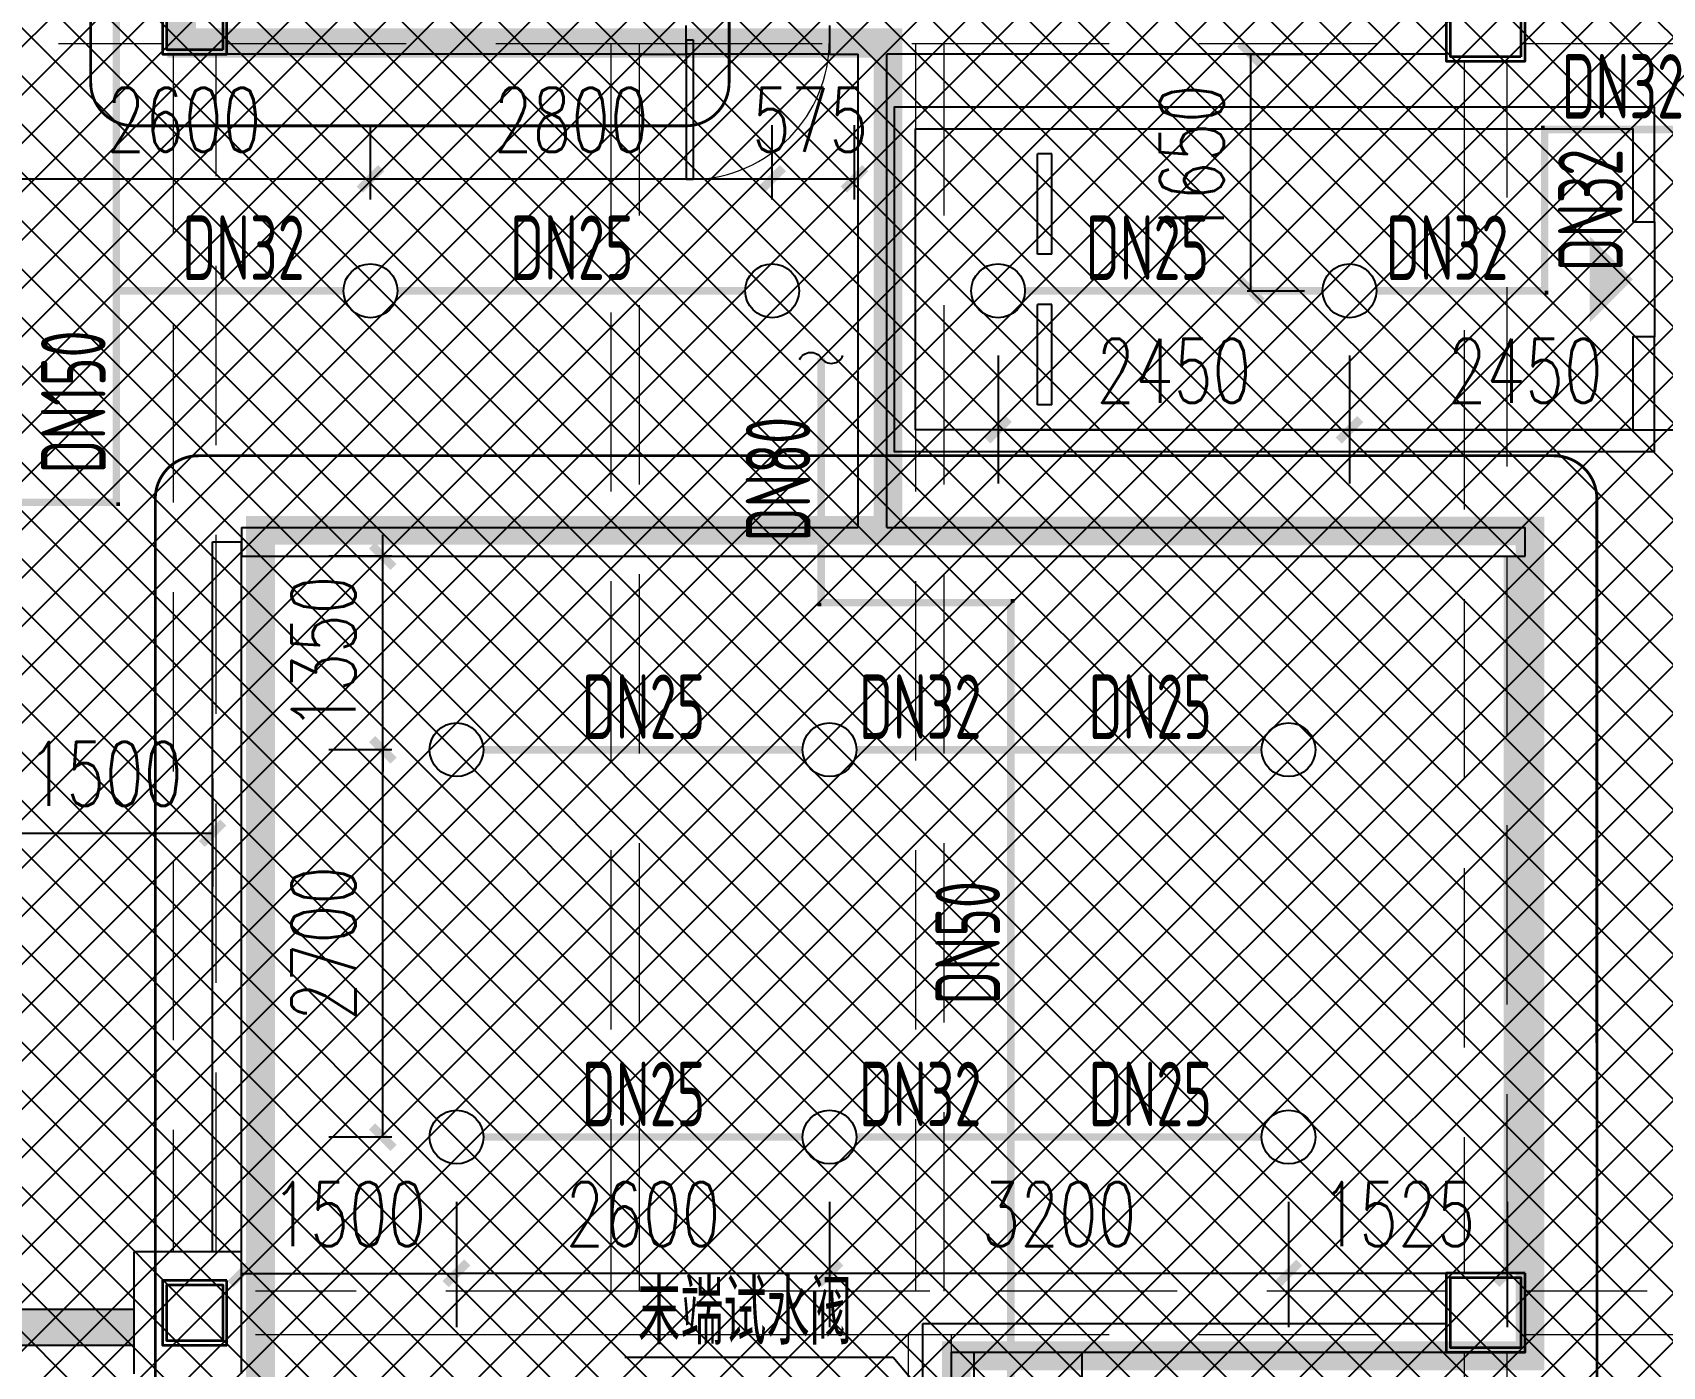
# Model space of a CAD drawing. Extents: x 6824721 to 16538177, y 2478193 to 6665639.
# Drawn here: x 8765734 to 8777095, y 2864327 to 2873626 of the extents above; entities that cross this region are included whole.
import ezdxf

# ---------------------------------------------------------------- set-up
doc = ezdxf.new("R2010")
doc.units = 0
doc.header["$LTSCALE"] = 10
doc.linetypes.add('DASH', pattern=[0.35, 0.25, -0.1])
doc.linetypes.add('短虚线', pattern=[187.5, 125, -62.5])
for name, color, linetype in [('0-wo', 8, 'Continuous'), ('00-停车位', 67, 'Continuous'), ('W-DIM_喷淋', 3, 'Continuous'), ('W-EQUIP_喷头', 7, 'Continuous'), ('W-EQUIP_喷淋', 7, 'Continuous'), ('W-PIPE-喷淋中', 6, 'Continuous'), ('W-TEXT_喷淋', 7, 'Continuous'), ('W-TWT_DIM', 3, 'Continuous'), ('WALL', 9, 'Continuous'), ('集水坑', 4, 'Continuous')]:
    doc.layers.add(name, color=color, linetype=linetype)
doc.layers.add('钢梁', color=141, linetype='Continuous', lineweight=18)
doc.styles.add('8B2_02', font='tssdeng.shx', dxfattribs={"width": 0.7, "bigfont": 'TSSDCHN.shx'})
doc.styles.add('_TCH_DIM_T3', font='SIMPLEX', dxfattribs={"width": 0.705882, "bigfont": 'GBCBIG'})
doc.styles.add('_TWT_PIPEDN', font='TSSDENG', dxfattribs={"width": 0.8, "height": 3.5, "bigfont": 'TSSDCHN'})
doc.dimstyles.new('_TWT_ARCH&&150', dxfattribs={"dimtxt": 446.25, "dimasz": 150, "dimexe": 375, "dimexo": 450, "dimgap": 189.375, "dimtad": 1, "dimdec": 0, "dimzin": 0, "dimdsep": 46, "dimtxsty": '_TCH_DIM_T3', "dimblk": 'ARCHTICK', "dimcen": 0.09, "dimclrt": 7, "dimazin": 2, "dimtfac": 1, "dimtdec": 0, "dimtix": 1, "dimtmove": 2, "dimatfit": 3, "dimfxl": 0, "dimtolj": 1, "dimtzin": 0, "dimarcsym": 0})

# ---------------------------------------------------------------- blocks, each defined once
blk = doc.blocks.new('车位2400x5300')
at = {"layer": '00-停车位', "color": 251}
for p, q in [((-875, -1000), (-175, -1000)), ((-875, -1100), (-875, -1000)), ((-175, -1100), (-175, -1000)), ((175, -1000), (875, -1000)), ((175, -1100), (175, -1000)), ((875, -1100), (875, -1000)), ((-875, -1100), (-175, -1100)), ((175, -1100), (875, -1100)), ((400, -5300), (-400, -5300))]:
    blk.add_line(p, q, dxfattribs=at)
blk.add_lwpolyline([(400, -5150), (400, -5300), (1200, -5300), (1200, 0), (-1200, 0), (-1200, -5300), (-400, -5300), (-400, -5150), (-1050, -5150), (-1050, -150), (1050, -150), (1050, -5150), (400, -5150)], dxfattribs=at)
blk.add_lwpolyline([(0, -5150, 0, 600, 0), (0, -4850, 600, 600, 0)], format="xyseb", dxfattribs=at)
blk = doc.blocks.new('$DorLib2D$00000001')
for p, q in [((0.45, 0.975), (0.5, 0.975)), ((0.45, 0), (0.45, 0.975)), ((0.5, 0), (0.5, 0.975)), ((0.5, 0), (0.45, 0))]:
    blk.add_line(p, q)
at = {"lineweight": 13}
blk.add_arc((0.475, 0), 0.975, 91.4693, 180, dxfattribs=at)
blk = doc.blocks.new('$DorLib2D$00000213')
at = {"color": 0, "linetype": 'DASH', "const_width": 0.02}
blk.add_lwpolyline([(0.5, 0), (-0.5, 0)], dxfattribs=at)
blk = doc.blocks.new('jkytk')
at = {"layer": 'WALL', "color": 1, "const_width": 200}
for points in [[(8461089, 2819747), (8461089, 2837097), (8461389, 2837097), (8461389, 2845897), (8461939, 2845897), (8461939, 2854897), (8466789, 2854897), (8466789, 2873047), (8470789, 2873047), (8470788, 2878797), (8466314, 2878797), (8466314, 2882197), (8461389, 2882197), (8461389, 2891147), (8463239, 2891147), (8463239, 2900447), (8461422, 2900447), (8461422, 2902952), (8466214, 2902952), (8466214, 2927322), (8499413, 2927322)], [(8425389, 2846002), (8430814, 2846002), (8430814, 2833302), (8454814, 2833302), (8454814, 2837102), (8461389, 2837102), (8461389, 2845902), (8461939, 2845902), (8461939, 2878802), (8466314, 2878802), (8466314, 2882202), (8461389, 2882202), (8461389, 2891152), (8461514, 2891152), (8461514, 2898727)]]:
    blk.add_lwpolyline(points, dxfattribs=at)
blk = doc.blocks.new('LIANGMOBAN')
at = {"layer": '钢梁', "color": 8, "linetype": '短虚线', "lineweight": 18}
for p, q in [((1890816, 159578), (1897166, 159578)), ((1897616, 159578), (1900391, 159578)), ((1900291, 159578), (1900291, 150878)), ((1900391, 159578), (1900516, 159578)), ((1900491, 150878), (1900491, 159578)), ((1900516, 159578), (1902516, 159578)), ((1902416, 159578), (1902416, 150878)), ((1902516, 159578), (1906116, 159578)), ((1902616, 150878), (1902616, 159578)), ((1906666, 159578), (1909391, 159578)), ((1897241, 159503), (1897241, 151153)), ((1897541, 151153), (1897541, 159503)), ((1906241, 159453), (1906241, 151003)), ((1906541, 151003), (1906541, 159453)), ((1900391, 150878), (1897816, 150878)), ((1902516, 150878), (1900391, 150878)), ((1906116, 150878), (1902516, 150878)), ((1909391, 150878), (1906666, 150878)), ((1902516, 150578), (1906116, 150578)), ((1902666, 141928), (1902666, 150578)), ((1906666, 150578), (1909391, 150578)), ((1906241, 150453), (1906241, 142003)), ((1906541, 142003), (1906541, 150453))]:
    blk.add_line(p, q, dxfattribs=at)
at = {"layer": '钢梁', "color": 8, "lineweight": 18}
for p, q in [((1897816, 150578), (1900391, 150578)), ((1900391, 150578), (1902516, 150578)), ((1902366, 150578), (1902366, 141728))]:
    blk.add_line(p, q, dxfattribs=at)
blk = doc.blocks.new('_ArchTick')
at = {"color": 0, "linetype": 'ByBlock', "const_width": 0.4}
blk.add_lwpolyline([(-0.5, -0.5), (0.5, 0.5)], dxfattribs=at)
blk = doc.blocks.new('*D373')
at = {"layer": 'Defpoints', "color": 0, "transparency": 16777216}
for p in [(8765489, 2868876), (8766989, 2868876), (8766989, 2868045)]:
    blk.add_point(p, dxfattribs=at)
at = {"layer": 'W-TWT_DIM', "color": 0, "lineweight": -2, "transparency": 16777216}
for p, q in [((8765489, 2868426), (8765489, 2867670)), ((8766989, 2868426), (8766989, 2867670)), ((8765489, 2868045), (8766989, 2868045))]:
    blk.add_line(p, q, dxfattribs=at)
at = {"layer": 'W-TWT_DIM', "color": 0, "lineweight": -2, "transparency": 16777216, "xscale": 150, "yscale": 150, "zscale": 150, "rotation": 180}
blk.add_blockref('_ArchTick', (8765489, 2868045), dxfattribs=at)
at = {"layer": 'W-TWT_DIM', "color": 0, "lineweight": -2, "transparency": 16777216, "xscale": 150, "yscale": 150, "zscale": 150}
blk.add_blockref('_ArchTick', (8766989, 2868045), dxfattribs=at)
at = {"layer": 'W-TWT_DIM', "color": 7, "transparency": 16777216, "insert": (8766239, 2868458), "char_height": 446.2, "attachment_point": 5, "style": '_TCH_DIM_T3'}
blk.add_mtext('\\A1;1500', dxfattribs=at)
blk = doc.blocks.new('*D480')
at = {"layer": 'Defpoints', "color": 0, "transparency": 16777216}
for p in [(8768175, 2869976), (8768689, 2869976), (8768689, 2868626)]:
    blk.add_point(p, dxfattribs=at)
at = {"layer": 'W-DIM_喷淋', "color": 0, "lineweight": -2, "transparency": 16777216}
for p, q in [((8768175, 2869976), (8768175, 2870126)), ((8768239, 2869976), (8767800, 2869976)), ((8768175, 2868626), (8768175, 2869976)), ((8768239, 2868626), (8767800, 2868626)), ((8768175, 2868626), (8768175, 2868476))]:
    blk.add_line(p, q, dxfattribs=at)
at = {"layer": 'W-DIM_喷淋', "color": 0, "lineweight": -2, "transparency": 16777216, "xscale": 150, "yscale": 150, "zscale": 150}
for p, rotation in [((8768175, 2869976), 270), ((8768175, 2868626), 90)]:
    blk.add_blockref('_ArchTick', p, dxfattribs=dict(at, rotation=rotation))
at = {"layer": 'W-DIM_喷淋', "color": 7, "transparency": 16777216, "insert": (8767762, 2869301), "char_height": 446.2, "attachment_point": 5, "rotation": 90, "style": '_TCH_DIM_T3'}
blk.add_mtext('\\A1;1350', dxfattribs=at)
blk = doc.blocks.new('*D481')
at = {"layer": 'Defpoints', "color": 0, "transparency": 16777216}
for p in [(8768175, 2868626), (8768689, 2868626), (8768689, 2865926)]:
    blk.add_point(p, dxfattribs=at)
at = {"layer": 'W-DIM_喷淋', "color": 0, "lineweight": -2, "transparency": 16777216}
for p, q in [((8768239, 2868626), (8767800, 2868626)), ((8768175, 2865926), (8768175, 2868626)), ((8768239, 2865926), (8767800, 2865926))]:
    blk.add_line(p, q, dxfattribs=at)
at = {"layer": 'W-DIM_喷淋', "color": 0, "lineweight": -2, "transparency": 16777216, "xscale": 150, "yscale": 150, "zscale": 150}
for p, rotation in [((8768175, 2868626), 90), ((8768175, 2865926), 270)]:
    blk.add_blockref('_ArchTick', p, dxfattribs=dict(at, rotation=rotation))
at = {"layer": 'W-DIM_喷淋', "color": 7, "transparency": 16777216, "insert": (8767762, 2867276), "char_height": 446.2, "attachment_point": 5, "rotation": 90, "style": '_TCH_DIM_T3'}
blk.add_mtext('\\A1;2700', dxfattribs=at)
blk = doc.blocks.new('*D482')
at = {"layer": 'Defpoints', "color": 0, "transparency": 16777216}
for p in [(8767189, 2865926), (8768689, 2865926), (8768689, 2864976)]:
    blk.add_point(p, dxfattribs=at)
at = {"layer": 'W-DIM_喷淋', "color": 0, "lineweight": -2, "transparency": 16777216}
for p, q in [((8767189, 2865476), (8767189, 2864601)), ((8768689, 2865476), (8768689, 2864601)), ((8767189, 2864976), (8768689, 2864976))]:
    blk.add_line(p, q, dxfattribs=at)
at = {"layer": 'W-DIM_喷淋', "color": 0, "lineweight": -2, "transparency": 16777216, "xscale": 150, "yscale": 150, "zscale": 150, "rotation": 180}
blk.add_blockref('_ArchTick', (8767189, 2864976), dxfattribs=at)
at = {"layer": 'W-DIM_喷淋', "color": 0, "lineweight": -2, "transparency": 16777216, "xscale": 150, "yscale": 150, "zscale": 150}
blk.add_blockref('_ArchTick', (8768689, 2864976), dxfattribs=at)
at = {"layer": 'W-DIM_喷淋', "color": 7, "transparency": 16777216, "insert": (8767939, 2865389), "char_height": 446.2, "attachment_point": 5, "style": '_TCH_DIM_T3'}
blk.add_mtext('\\A1;1500', dxfattribs=at)
blk = doc.blocks.new('*D483')
at = {"layer": 'Defpoints', "color": 0, "transparency": 16777216}
for p in [(8768689, 2865926), (8771289, 2865926), (8771289, 2864977)]:
    blk.add_point(p, dxfattribs=at)
at = {"layer": 'W-DIM_喷淋', "color": 0, "lineweight": -2, "transparency": 16777216}
for p, q in [((8768689, 2865476), (8768689, 2864602)), ((8771289, 2865476), (8771289, 2864602)), ((8768689, 2864977), (8771289, 2864977))]:
    blk.add_line(p, q, dxfattribs=at)
at = {"layer": 'W-DIM_喷淋', "color": 0, "lineweight": -2, "transparency": 16777216, "xscale": 150, "yscale": 150, "zscale": 150, "rotation": 180}
blk.add_blockref('_ArchTick', (8768689, 2864977), dxfattribs=at)
at = {"layer": 'W-DIM_喷淋', "color": 0, "lineweight": -2, "transparency": 16777216, "xscale": 150, "yscale": 150, "zscale": 150}
blk.add_blockref('_ArchTick', (8771289, 2864977), dxfattribs=at)
at = {"layer": 'W-DIM_喷淋', "color": 7, "transparency": 16777216, "insert": (8769989, 2865389), "char_height": 446.2, "attachment_point": 5, "style": '_TCH_DIM_T3'}
blk.add_mtext('\\A1;2600', dxfattribs=at)
blk = doc.blocks.new('*D484')
at = {"layer": 'Defpoints', "color": 0, "transparency": 16777216}
for p in [(8771289, 2865926), (8774489, 2865926), (8774489, 2864977)]:
    blk.add_point(p, dxfattribs=at)
at = {"layer": 'W-DIM_喷淋', "color": 0, "lineweight": -2, "transparency": 16777216}
for p, q in [((8771289, 2865476), (8771289, 2864602)), ((8774489, 2865476), (8774489, 2864602)), ((8771289, 2864977), (8774489, 2864977))]:
    blk.add_line(p, q, dxfattribs=at)
at = {"layer": 'W-DIM_喷淋', "color": 0, "lineweight": -2, "transparency": 16777216, "xscale": 150, "yscale": 150, "zscale": 150, "rotation": 180}
blk.add_blockref('_ArchTick', (8771289, 2864977), dxfattribs=at)
at = {"layer": 'W-DIM_喷淋', "color": 0, "lineweight": -2, "transparency": 16777216, "xscale": 150, "yscale": 150, "zscale": 150}
blk.add_blockref('_ArchTick', (8774489, 2864977), dxfattribs=at)
at = {"layer": 'W-DIM_喷淋', "color": 7, "transparency": 16777216, "insert": (8772889, 2865389), "char_height": 446.2, "attachment_point": 5, "style": '_TCH_DIM_T3'}
blk.add_mtext('\\A1;3200', dxfattribs=at)
blk = doc.blocks.new('*D485')
at = {"layer": 'Defpoints', "color": 0, "transparency": 16777216}
for p in [(8774489, 2865926), (8776014, 2865926), (8776014, 2864977)]:
    blk.add_point(p, dxfattribs=at)
at = {"layer": 'W-DIM_喷淋', "color": 0, "lineweight": -2, "transparency": 16777216}
for p, q in [((8774489, 2865476), (8774489, 2864602)), ((8776014, 2865476), (8776014, 2864602)), ((8774489, 2864977), (8776014, 2864977))]:
    blk.add_line(p, q, dxfattribs=at)
at = {"layer": 'W-DIM_喷淋', "color": 0, "lineweight": -2, "transparency": 16777216, "xscale": 150, "yscale": 150, "zscale": 150, "rotation": 180}
blk.add_blockref('_ArchTick', (8774489, 2864977), dxfattribs=at)
at = {"layer": 'W-DIM_喷淋', "color": 0, "lineweight": -2, "transparency": 16777216, "xscale": 150, "yscale": 150, "zscale": 150}
blk.add_blockref('_ArchTick', (8776014, 2864977), dxfattribs=at)
at = {"layer": 'W-DIM_喷淋', "color": 7, "transparency": 16777216, "insert": (8775252, 2865389), "char_height": 446.2, "attachment_point": 5, "style": '_TCH_DIM_T3'}
blk.add_mtext('\\A1;1525', dxfattribs=at)
blk = doc.blocks.new('*D742')
at = {"layer": 'Defpoints', "color": 0, "transparency": 16777216}
for p in [(8774914, 2871826), (8777364, 2871826), (8777364, 2870857)]:
    blk.add_point(p, dxfattribs=at)
at = {"layer": 'W-TWT_DIM', "color": 0, "lineweight": -2, "transparency": 16777216}
for p, q in [((8774914, 2871376), (8774914, 2870482)), ((8777364, 2871376), (8777364, 2870482)), ((8774914, 2870857), (8777364, 2870857))]:
    blk.add_line(p, q, dxfattribs=at)
at = {"layer": 'W-TWT_DIM', "color": 0, "lineweight": -2, "transparency": 16777216, "xscale": 150, "yscale": 150, "zscale": 150, "rotation": 180}
blk.add_blockref('_ArchTick', (8774914, 2870857), dxfattribs=at)
at = {"layer": 'W-TWT_DIM', "color": 0, "lineweight": -2, "transparency": 16777216, "xscale": 150, "yscale": 150, "zscale": 150}
blk.add_blockref('_ArchTick', (8777364, 2870857), dxfattribs=at)
at = {"layer": 'W-TWT_DIM', "color": 7, "transparency": 16777216, "insert": (8776139, 2871269), "char_height": 446.2, "attachment_point": 5, "style": '_TCH_DIM_T3'}
blk.add_mtext('\\A1;2450', dxfattribs=at)
blk = doc.blocks.new('*D743')
at = {"layer": 'Defpoints', "color": 0, "transparency": 16777216}
for p in [(8772464, 2871826), (8774914, 2871826), (8774914, 2870857)]:
    blk.add_point(p, dxfattribs=at)
at = {"layer": 'W-TWT_DIM', "color": 0, "lineweight": -2, "transparency": 16777216}
for p, q in [((8772464, 2871376), (8772464, 2870482)), ((8774914, 2871376), (8774914, 2870482)), ((8772464, 2870857), (8774914, 2870857))]:
    blk.add_line(p, q, dxfattribs=at)
at = {"layer": 'W-TWT_DIM', "color": 0, "lineweight": -2, "transparency": 16777216, "xscale": 150, "yscale": 150, "zscale": 150, "rotation": 180}
blk.add_blockref('_ArchTick', (8772464, 2870857), dxfattribs=at)
at = {"layer": 'W-TWT_DIM', "color": 0, "lineweight": -2, "transparency": 16777216, "xscale": 150, "yscale": 150, "zscale": 150}
blk.add_blockref('_ArchTick', (8774914, 2870857), dxfattribs=at)
at = {"layer": 'W-TWT_DIM', "color": 7, "transparency": 16777216, "insert": (8773689, 2871269), "char_height": 446.2, "attachment_point": 5, "style": '_TCH_DIM_T3'}
blk.add_mtext('\\A1;2450', dxfattribs=at)
blk = doc.blocks.new('*D972')
at = {"layer": 'Defpoints', "color": 0, "transparency": 16777216}
for p in [(8768089, 2872607), (8765489, 2872014), (8768089, 2872014)]:
    blk.add_point(p, dxfattribs=at)
at = {"layer": 'W-TWT_DIM', "color": 0, "lineweight": -2, "transparency": 16777216}
for p, q in [((8765489, 2872464), (8765489, 2872982)), ((8768089, 2872464), (8768089, 2872982)), ((8765489, 2872607), (8768089, 2872607))]:
    blk.add_line(p, q, dxfattribs=at)
at = {"layer": 'W-TWT_DIM', "color": 0, "lineweight": -2, "transparency": 16777216, "xscale": 150, "yscale": 150, "zscale": 150, "rotation": 180}
blk.add_blockref('_ArchTick', (8765489, 2872607), dxfattribs=at)
at = {"layer": 'W-TWT_DIM', "color": 0, "lineweight": -2, "transparency": 16777216, "xscale": 150, "yscale": 150, "zscale": 150}
blk.add_blockref('_ArchTick', (8768089, 2872607), dxfattribs=at)
at = {"layer": 'W-TWT_DIM', "color": 7, "transparency": 16777216, "insert": (8766789, 2873019), "char_height": 446.2, "attachment_point": 5, "style": '_TCH_DIM_T3'}
blk.add_mtext('\\A1;2600', dxfattribs=at)
blk = doc.blocks.new('*D973')
at = {"layer": 'Defpoints', "color": 0, "transparency": 16777216}
for p in [(8770889, 2872607), (8768089, 2872014), (8770889, 2872014)]:
    blk.add_point(p, dxfattribs=at)
at = {"layer": 'W-TWT_DIM', "color": 0, "lineweight": -2, "transparency": 16777216}
for p, q in [((8768089, 2872464), (8768089, 2872982)), ((8770889, 2872464), (8770889, 2872982)), ((8768089, 2872607), (8770889, 2872607))]:
    blk.add_line(p, q, dxfattribs=at)
at = {"layer": 'W-TWT_DIM', "color": 0, "lineweight": -2, "transparency": 16777216, "xscale": 150, "yscale": 150, "zscale": 150, "rotation": 180}
blk.add_blockref('_ArchTick', (8768089, 2872607), dxfattribs=at)
at = {"layer": 'W-TWT_DIM', "color": 0, "lineweight": -2, "transparency": 16777216, "xscale": 150, "yscale": 150, "zscale": 150}
blk.add_blockref('_ArchTick', (8770889, 2872607), dxfattribs=at)
at = {"layer": 'W-TWT_DIM', "color": 7, "transparency": 16777216, "insert": (8769489, 2873019), "char_height": 446.2, "attachment_point": 5, "style": '_TCH_DIM_T3'}
blk.add_mtext('\\A1;2800', dxfattribs=at)
blk = doc.blocks.new('*D974')
at = {"layer": 'Defpoints', "color": 0, "transparency": 16777216}
for p in [(8771464, 2872607), (8770889, 2872014), (8771464, 2872014)]:
    blk.add_point(p, dxfattribs=at)
at = {"layer": 'W-TWT_DIM', "color": 0, "lineweight": -2, "transparency": 16777216}
for p, q in [((8770889, 2872464), (8770889, 2872982)), ((8771464, 2872464), (8771464, 2872982)), ((8770889, 2872607), (8771464, 2872607))]:
    blk.add_line(p, q, dxfattribs=at)
at = {"layer": 'W-TWT_DIM', "color": 0, "lineweight": -2, "transparency": 16777216, "xscale": 150, "yscale": 150, "zscale": 150, "rotation": 180}
blk.add_blockref('_ArchTick', (8770889, 2872607), dxfattribs=at)
at = {"layer": 'W-TWT_DIM', "color": 0, "lineweight": -2, "transparency": 16777216, "xscale": 150, "yscale": 150, "zscale": 150}
blk.add_blockref('_ArchTick', (8771464, 2872607), dxfattribs=at)
at = {"layer": 'W-TWT_DIM', "color": 7, "transparency": 16777216, "insert": (8771154, 2873019), "char_height": 446.2, "attachment_point": 5, "style": '_TCH_DIM_T3'}
blk.add_mtext('\\A1;575', dxfattribs=at)
blk = doc.blocks.new('*D1501')
at = {"layer": 'Defpoints', "color": 0, "transparency": 16777216}
for p in [(8773750, 2873476), (8774226, 2873476), (8773750, 2871826)]:
    blk.add_point(p, dxfattribs=at)
at = {"layer": 'W-TWT_DIM', "color": 0, "lineweight": -2, "transparency": 16777216}
for p, q in [((8774200, 2873476), (8774601, 2873476)), ((8774226, 2871826), (8774226, 2873476)), ((8774200, 2871826), (8774601, 2871826))]:
    blk.add_line(p, q, dxfattribs=at)
at = {"layer": 'W-TWT_DIM', "color": 0, "lineweight": -2, "transparency": 16777216, "xscale": 150, "yscale": 150, "zscale": 150}
for p, rotation in [((8774226, 2873476), 90), ((8774226, 2871826), 270)]:
    blk.add_blockref('_ArchTick', p, dxfattribs=dict(at, rotation=rotation))
at = {"layer": 'W-TWT_DIM', "color": 7, "transparency": 16777216, "insert": (8773814, 2872726), "char_height": 446.2, "attachment_point": 5, "rotation": 90, "style": '_TCH_DIM_T3'}
blk.add_mtext('\\A1;1650', dxfattribs=at)
blk = doc.blocks.new('$TwtSys$00000125')
blk.add_circle((0, 0, 0), 1)
blk = doc.blocks.new('$TwtSys$00000132')
at = {"elevation": 0}
blk.add_lwpolyline([(6.9, -100.6, -0.575183), (0.2, 0, 0.604745), (-10.9, 100.6, 16.924828)], format="xyb", dxfattribs=at)

msp = doc.modelspace()

# ---------------------------------------------------------------- hatches: boundary and pattern name
h = msp.add_hatch()
h.set_pattern_fill('ANSI37', color=8, scale=150)
h.set_pattern_definition([(45, (8303016.86, 2710265.2), (-168.3798, 168.3798), []), (135, (8303016.86, 2710265.2), (-168.3798, -168.3798), [])])
h.paths.add_polyline_path([(8824414.1, 2949451.5), (8824414.1, 2935151.5), (8842714.1, 2935151.5), (8842714.1, 2879526.5), (8827964.1, 2879526.5), (8827964.1, 2881476.5), (8830839.1, 2881476.5), (8830939.1, 2886876.5), (8804334.6, 2886876.5), (8804142.3, 2820149.7), (8833564.1, 2820152.3), (8833564.1, 2817714.5), (8841204.8, 2810768), (8839163.9, 2808501.4), (8843102.6, 2804955), (8820829.2, 2780217.9), (8820829.2, 2770055.4), (8785124.6, 2730401.5), (8708264.1, 2730401.5), (8708264.1, 2736351.5), (8695014.1, 2750701.5), (8695014.1, 2775001.5), (8703014.1, 2775002.8), (8703014.1, 2949451.5), (8712039.3, 2949451.5)])
at = {"layer": '0-wo'}
msp.add_hatch(color=8, dxfattribs=at).paths.add_polyline_path([(8766439.1, 2864476.5), (8766439.1, 2864726.5), (8762739.1, 2864726.5), (8762739.1, 2864476.5)])
at = {"layer": 'W-PIPE-喷淋中'}
for points in [[(8776274.7, 2872951.5), (8776274.7, 2872977.7), (8776248.5, 2872977.7)], [(8776274.7, 2872951.5), (8776248.5, 2872951.5), (8776248.5, 2872977.7)], [(8776274.7, 2871826.5), (8776274.7, 2871800.2), (8776301, 2871800.2)], [(8776274.7, 2871826.5), (8776301, 2871826.5), (8776301, 2871800.2)], [(8766317.8, 2870351.5), (8766344, 2870351.5), (8766344, 2870325.2)], [(8766317.8, 2870351.5), (8766317.8, 2870325.2), (8766344, 2870325.2)], [(8772553, 2869651.9), (8772553, 2869678.2), (8772579.3, 2869678.2)], [(8772553, 2869651.9), (8772579.3, 2869651.9), (8772579.3, 2869678.2)], [(8771231.5, 2869651.9), (8771205.2, 2869651.9), (8771205.2, 2869625.7)], [(8771231.5, 2869651.9), (8771231.5, 2869625.7), (8771205.2, 2869625.7)]]:
    msp.add_hatch(color=256, dxfattribs=at).paths.add_polyline_path(points)

# ---------------------------------------------------------------- linework, layer by layer
at = {"layer": '0-wo', "color": 8}
for p, q in [((8766639.1, 2873926.5), (8766639.1, 2873476.5)), ((8767089.5, 2873476.5), (8767089.5, 2873926.5)), ((8775589.1, 2873976.5), (8775589.1, 2873426.5)), ((8776139.1, 2873426.5), (8776139.1, 2873976.5)), ((8770289.1, 2873476.5), (8770289.1, 2873676.5)), ((8771289.1, 2873676.5), (8771289.1, 2873476.5)), ((8766639.1, 2873476.5), (8767089.5, 2873476.5)), ((8769989.1, 2873476.5), (8767089.5, 2873476.5)), ((8769989.1, 2873476.5), (8770289.1, 2873476.5)), ((8771289.1, 2873476.5), (8770289.1, 2873476.5)), ((8771289.1, 2873476.5), (8771489.1, 2873476.5)), ((8771489.1, 2870176.5), (8771489.1, 2873476.5)), ((8771689.1, 2870176.5), (8771689.1, 2873476.5)), ((8771989.1, 2873476.5), (8771689.1, 2873476.5)), ((8772289.1, 2873476.5), (8771989.1, 2873476.5)), ((8775589.1, 2873476.5), (8772289.1, 2873476.5)), ((8775589.1, 2873426.5), (8776139.1, 2873426.5)), ((8767189.1, 2870176.5), (8771489.1, 2870176.5)), ((8767189.1, 2870176.5), (8767189.1, 2869976.5)), ((8771689.1, 2870176.5), (8776138.7, 2870176.5)), ((8776138.7, 2869976.5), (8776138.7, 2870176.5)), ((8766989.1, 2865126.5), (8766989.1, 2870076.5)), ((8766989.1, 2870076.5), (8767189.1, 2870076.5)), ((8767189.1, 2865126.5), (8767189.1, 2870076.5)), ((8767189.1, 2869976.5), (8771589.1, 2869976.5)), ((8771589.1, 2869976.5), (8775938.7, 2869976.5)), ((8775938.7, 2869976.5), (8776138.7, 2869976.5)), ((8767189.1, 2865126.5), (8766439.1, 2865126.5)), ((8766439.1, 2865126.5), (8766439.1, 2864276.5)), ((8767189.1, 2864276.5), (8767189.1, 2865126.5)), ((8776139.1, 2864976.5), (8775589.1, 2864976.5)), ((8775589.1, 2864976.5), (8775589.1, 2864426.5)), ((8776139.1, 2864426.5), (8776139.1, 2864976.5)), ((8762739.1, 2864726.5), (8766439.1, 2864726.5)), ((8771939.1, 2846476.5), (8771939.1, 2864626.5)), ((8771939.1, 2864626.5), (8775589.1, 2864626.5)), ((8762739.1, 2864476.5), (8766439.1, 2864476.5)), ((8772139.1, 2846276.5), (8772139.1, 2864426.5)), ((8772139.1, 2864426.5), (8775589.1, 2864426.5)), ((8775589.1, 2864426.5), (8776139.1, 2864426.5))]:
    msp.add_line(p, q, dxfattribs=at)
at = {"layer": '0-wo', "color": 8, "linetype": 'DASH', "const_width": 20}
for points in [[(8766439.1, 2872976.5), (8770289.1, 2872976.5, 0.4142136), (8770589.1, 2873276.5), (8770589.1, 2876726.5, 0.4142136), (8770289.1, 2877026.5), (8766439.1, 2877026.5, 0.4142136), (8766139.1, 2876726.5), (8766139.1, 2873276.5, 0.4142136)], [(8766589.1, 2870376.5), (8766589.1, 2846076.5, 0.4142136), (8766889.1, 2845776.5), (8772339.1, 2845776.5, 0.4142136), (8772639.1, 2846076.5), (8772639.1, 2863626.5, -0.4142136), (8772939.1, 2863926.5), (8776339.1, 2863926.5, 0.4142348), (8776639.1, 2864226.5), (8776638.7, 2870376.5, 0.4141923), (8776338.7, 2870676.5), (8766889.1, 2870676.5, 0.4142136)]]:
    msp.add_lwpolyline(points, format="xyb", close=True, dxfattribs=at)
at = {"layer": '0-wo', "color": 8, "lineweight": 35}
for points in [[(8767089.1, 2873926.5), (8766639.1, 2873926.5), (8766639.1, 2873476.5), (8767089.1, 2873476.5)], [(8767059.1, 2873506.5), (8766669.1, 2873506.5), (8766669.1, 2873896.5), (8767059.1, 2873896.5)], [(8776139.1, 2873976.5), (8775589.1, 2873976.5), (8775589.1, 2873426.5), (8776139.1, 2873426.5)], [(8776109.1, 2873456.5), (8775619.1, 2873456.5), (8775619.1, 2873946.5), (8776109.1, 2873946.5)], [(8767089.1, 2864926.5), (8766639.1, 2864926.5), (8766639.1, 2864476.5), (8767089.1, 2864476.5)], [(8767059.1, 2864506.5), (8766669.1, 2864506.5), (8766669.1, 2864896.5), (8767059.1, 2864896.5)], [(8776139.1, 2864976.5), (8775589.1, 2864976.5), (8775589.1, 2864426.5), (8776139.1, 2864426.5)], [(8776109.1, 2864456.5), (8775619.1, 2864456.5), (8775619.1, 2864946.5), (8776109.1, 2864946.5)]]:
    msp.add_lwpolyline(points, close=True, dxfattribs=at)
at = {"layer": 'W-DIM_喷淋'}
for p, q in [((8771733.8, 2864390), (8769861.6, 2864390)), ((8772331, 2863676.5), (8771733.8, 2864390))]:
    msp.add_line(p, q, dxfattribs=at)
at = {"layer": 'W-PIPE-喷淋中', "ltscale": 1.5, "const_width": 52.5}
for points in [[(8766317.8, 2871826.5), (8766317.8, 2878629.9)], [(8777176.6, 2872951.5), (8776274.7, 2872951.5)], [(8776274.7, 2871826.5), (8776274.7, 2872951.5)], [(8766317.8, 2870351.5), (8766317.8, 2871826.5)], [(8766317.8, 2871826.5), (8767901.6, 2871826.5)], [(8768276.6, 2871826.5), (8770701.6, 2871826.5)], [(8772651.6, 2871826.5), (8774726.6, 2871826.5)], [(8775101.6, 2871826.5), (8776274.7, 2871826.5)], [(8771231.5, 2871358.5), (8771231.5, 2869651.9)], [(8766317.8, 2870351.5), (8760589.1, 2870351.5)], [(8771231.5, 2869651.9), (8772553, 2869651.9)], [(8772553, 2869651.9), (8772553, 2868626.5)], [(8771101.6, 2868626.5), (8768876.6, 2868626.5)], [(8772553, 2868626.5), (8771476.6, 2868626.5)], [(8774301.6, 2868626.5), (8772553, 2868626.5)], [(8772553, 2868626.5), (8772553, 2865926.5)], [(8771101.6, 2865926.5), (8768876.6, 2865926.5)], [(8772553, 2865926.5), (8771476.6, 2865926.5)], [(8774301.6, 2865926.5), (8772553, 2865926.5)], [(8772553, 2865926.5), (8772553, 2846864)]]:
    msp.add_lwpolyline(points, dxfattribs=at)
at = {"layer": '集水坑', "color": 8, "linetype": 'DASH', "ltscale": 0.5}
msp.add_lwpolyline([(8773048, 2863676.5), (8772298, 2863676.5), (8772298, 2864426.5), (8773048, 2864426.5)], close=True, dxfattribs=at)

# ---------------------------------------------------------------- block references
msp.add_blockref('jkytk', (305383.7, -8645.8))
at = {"layer": '0-wo', "color": 8}
for name, p, xscale, yscale, zscale, rotation in [('$DorLib2D$00000001', (8770789.1, 2873576.5), 1000, 1000, 1000, 180.0000000000021), ('$DorLib2D$00000213', (8776038.7, 2867476.5), -5000, -5000, 200, 90)]:
    msp.add_blockref(name, p, dxfattribs=dict(at, xscale=xscale, yscale=yscale, zscale=zscale, rotation=rotation))
at = {"layer": '0-wo', "color": 8, "rotation": 90}
msp.add_blockref('车位2400x5300', (8771739.1, 2871906.5), dxfattribs=at)
at = {"layer": 'W-EQUIP_喷头', "xscale": 187.5, "yscale": 187.5, "zscale": 187.5}
for p in [(8768089.1, 2871826.5), (8770889.1, 2871826.5), (8772464.1, 2871826.5), (8774914.1, 2871826.5), (8768689.1, 2868626.5), (8771289.1, 2868626.5), (8774489.1, 2868626.5), (8768689.1, 2865926.5), (8771289.1, 2865926.5), (8774489.1, 2865926.5)]:
    msp.add_blockref('$TwtSys$00000125', p, dxfattribs=at)
at = {"layer": 'W-EQUIP_喷淋', "xscale": 1.5, "yscale": 1.5, "zscale": 1.5, "rotation": 270}
msp.add_blockref('$TwtSys$00000132', (8771231.5, 2871358.5), dxfattribs=at)
at = {"layer": '钢梁', "color": 6}
msp.add_blockref('LIANGMOBAN', (6869472.7, 2713973), dxfattribs=at)

# ---------------------------------------------------------------- texts
at = {"layer": 'W-DIM_喷淋', "color": 7, "style": '8B2_02', "width": 0.7}
msp.add_text('末端试水阀', height=450, dxfattribs=at).set_placement((8769951.6, 2864480))
at = {"layer": 'W-TEXT_喷淋', "style": '_TWT_PIPEDN', "width": 0.64}
for s, p in [('DN32', (8776392.9, 2873026.5)), ('DN32', (8766777, 2871901.5)), ('DN25', (8769062.6, 2871901.5)), ('DN25', (8773075.6, 2871901.5)), ('DN32', (8775167.9, 2871901.5)), ('DN25', (8769562.6, 2866001.5)), ('DN32', (8771494.6, 2866001.5)), ('DN25', (8773094.6, 2866001.5))]:
    msp.add_text(s, height=450, dxfattribs=at).set_placement(p)
for s, rotation, p in [('DN32', 90, (8776818.8, 2871962.5)), ('DN150', 90, (8766242.8, 2870551.7)), ('DN80', 90, (8771156.5, 2870078.7)), ('DN25', 0.00001, (8769562.6, 2868701.5)), ('DN32', 0.00001, (8771494.6, 2868701.5)), ('DN25', 0.00001, (8773094.6, 2868701.5)), ('DN50', 90, (8772478, 2866850))]:
    msp.add_text(s, height=450, rotation=rotation, dxfattribs=at).set_placement(p)

# ---------------------------------------------------------------- dimensions: what is measured, and where the dimension line sits
at = {"layer": 'W-DIM_喷淋'}
for p1, p2, distance, picture, middle in [((8768689.1, 2868626.5), (8768689.1, 2869976.5), 514.6, '*D480', (8767762, 2869301.5)), ((8768689.1, 2865926.5), (8768689.1, 2868626.5), 514.6, '*D481', (8767762, 2867276.5)), ((8767189.1, 2865926.5), (8768689.1, 2865926.5), -950, '*D482', (8767939.1, 2865389)), ((8768689.1, 2865926.5), (8771289.1, 2865926.5), -950, '*D483', (8769989.1, 2865389)), ((8771289.1, 2865926.5), (8774489.1, 2865926.5), -950, '*D484', (8772889.1, 2865389)), ((8774489.1, 2865926.5), (8776014.1, 2865926.5), -950, '*D485', (8775251.6, 2865389))]:
    dim = msp.add_aligned_dim(p1=p1, p2=p2, distance=distance, dimstyle='_TWT_ARCH&&150', dxfattribs=at)
    dim.commit()
    dim.dimension.update_dxf_attribs({"geometry": picture, "text_midpoint": middle})
at = {"layer": 'W-TWT_DIM'}
for base, p1, p2, angle, picture, middle in [((8774226.1, 2873476.5), (8773750.2, 2871826.5), (8773750.2, 2873476.5), 90, '*D1501', (8773813.6, 2872725.6)), ((8771464.1, 2872606.8), (8770889.1, 2872014), (8771464.1, 2872014), 0, '*D974', (8771153.8, 2873019.3))]:
    dim = msp.add_linear_dim(base=base, p1=p1, p2=p2, angle=angle, dimstyle='_TWT_ARCH&&150', dxfattribs=at)
    dim.commit()
    dim.dimension.update_dxf_attribs({"geometry": picture, "text_midpoint": middle, "dimtype": 129})
for p1, p2, distance, picture, middle in [((8765489.1, 2872014), (8768089.1, 2872014), 592.8, '*D972', (8766789.1, 2873019.3)), ((8768089.1, 2872014), (8770889.1, 2872014), 592.8, '*D973', (8769489.1, 2873019.3)), ((8772464.1, 2871826.5), (8774914.1, 2871826.5), -969.5, '*D743', (8773689.1, 2871269.4)), ((8774914.1, 2871826.5), (8777364.1, 2871826.5), -969.5, '*D742', (8776139.1, 2871269.4)), ((8765489.1, 2868876.5), (8766989.1, 2868876.5), -831.1, '*D373', (8766239.1, 2868457.9))]:
    dim = msp.add_aligned_dim(p1=p1, p2=p2, distance=distance, dimstyle='_TWT_ARCH&&150', dxfattribs=at)
    dim.commit()
    dim.dimension.update_dxf_attribs({"geometry": picture, "text_midpoint": middle})

doc.saveas('drawing.dxf')
